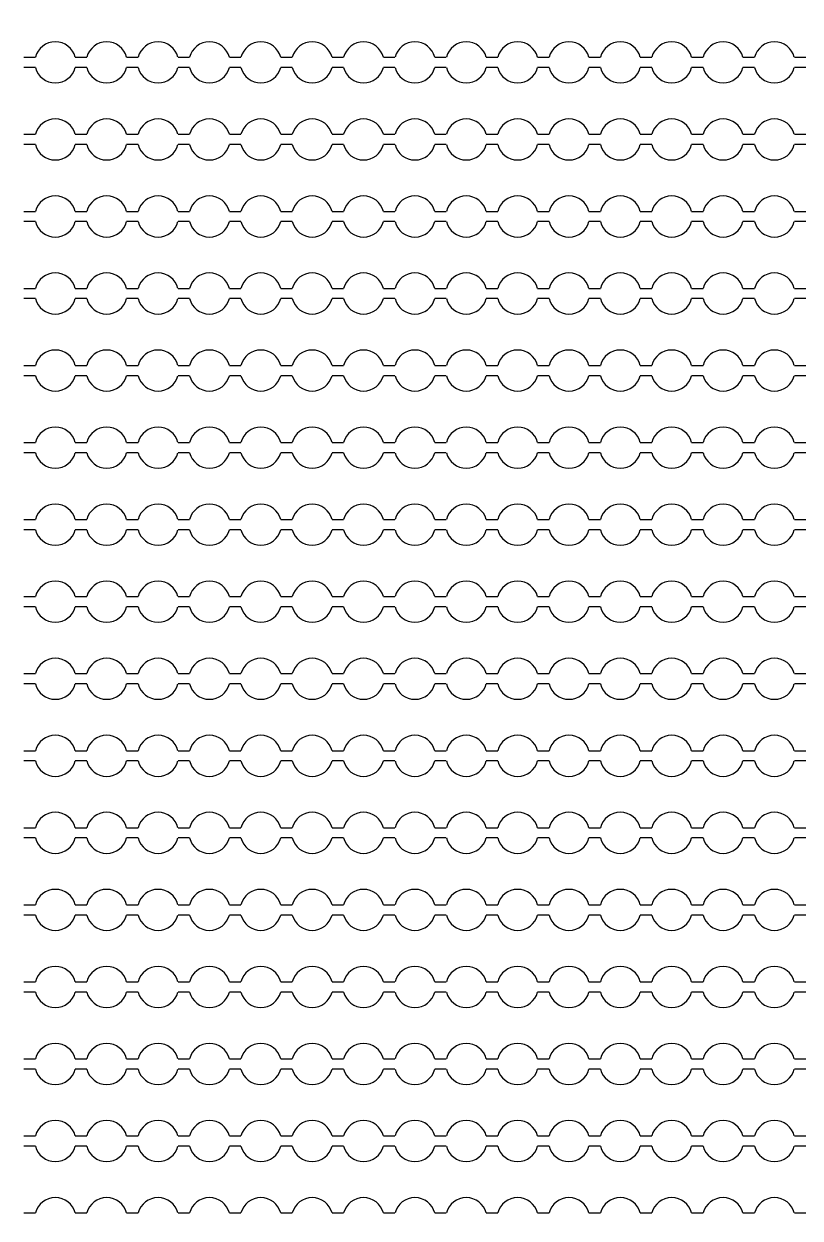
# Model space of a CAD drawing. Extents: x 4056 to 105656, y 4120 to 105720.
# Drawn here: x 34414 to 35170, y 29978 to 31140 of the extents above; entities that cross this region are included whole.
import ezdxf

# ---------------------------------------------------------------- set-up
doc = ezdxf.new("R2010")
doc.units = 13
doc.header["$MEASUREMENT"] = 0
doc.layers.add('Main Layer', color=7, linetype='Continuous', lineweight=0)

msp = doc.modelspace()

# ---------------------------------------------------------------- linework, layer by layer
for p, q in [((34413.9, 31108), (34425.1, 31108)), ((34425.1, 31098), (34413.9, 31098)), ((34463.9, 31108), (34475.1, 31108)), ((34475.1, 31098), (34463.9, 31098)), ((34513.9, 31108), (34525.1, 31108)), ((34525.1, 31098), (34513.9, 31098)), ((34563.9, 31108), (34575.1, 31108)), ((34575.1, 31098), (34563.9, 31098)), ((34613.9, 31108), (34625.1, 31108)), ((34625.1, 31098), (34613.9, 31098)), ((34663.9, 31108), (34675.1, 31108)), ((34675.1, 31098), (34663.9, 31098)), ((34713.9, 31108), (34725.1, 31108)), ((34725.1, 31098), (34713.9, 31098)), ((34763.9, 31108), (34775.1, 31108)), ((34775.1, 31098), (34763.9, 31098)), ((34813.9, 31108), (34825.1, 31108)), ((34825.1, 31098), (34813.9, 31098)), ((34863.9, 31108), (34875.1, 31108)), ((34875.1, 31098), (34863.9, 31098)), ((34913.9, 31108), (34925.1, 31108)), ((34925.1, 31098), (34913.9, 31098)), ((34963.9, 31108), (34975.1, 31108)), ((34975.1, 31098), (34963.9, 31098)), ((35013.9, 31108), (35025.1, 31108)), ((35025.1, 31098), (35013.9, 31098)), ((35063.9, 31108), (35075.1, 31108)), ((35075.1, 31098), (35063.9, 31098)), ((35113.9, 31108), (35125.1, 31108)), ((35125.1, 31098), (35113.9, 31098)), ((35163.9, 31108), (35175.1, 31108)), ((35175.1, 31098), (35163.9, 31098)), ((34413.9, 31033), (34425.1, 31033)), ((34463.9, 31033), (34475.1, 31033)), ((34513.9, 31033), (34525.1, 31033)), ((34563.9, 31033), (34575.1, 31033)), ((34613.9, 31033), (34625.1, 31033)), ((34663.9, 31033), (34675.1, 31033)), ((34713.9, 31033), (34725.1, 31033)), ((34763.9, 31033), (34775.1, 31033)), ((34813.9, 31033), (34825.1, 31033)), ((34863.9, 31033), (34875.1, 31033)), ((34913.9, 31033), (34925.1, 31033)), ((34963.9, 31033), (34975.1, 31033)), ((35013.9, 31033), (35025.1, 31033)), ((35063.9, 31033), (35075.1, 31033)), ((35113.9, 31033), (35125.1, 31033)), ((35163.9, 31033), (35175.1, 31033)), ((34425.1, 31023), (34413.9, 31023)), ((34475.1, 31023), (34463.9, 31023)), ((34525.1, 31023), (34513.9, 31023)), ((34575.1, 31023), (34563.9, 31023)), ((34625.1, 31023), (34613.9, 31023)), ((34675.1, 31023), (34663.9, 31023)), ((34725.1, 31023), (34713.9, 31023)), ((34775.1, 31023), (34763.9, 31023)), ((34825.1, 31023), (34813.9, 31023)), ((34875.1, 31023), (34863.9, 31023)), ((34925.1, 31023), (34913.9, 31023)), ((34975.1, 31023), (34963.9, 31023)), ((35025.1, 31023), (35013.9, 31023)), ((35075.1, 31023), (35063.9, 31023)), ((35125.1, 31023), (35113.9, 31023)), ((35175.1, 31023), (35163.9, 31023)), ((34413.9, 30958), (34425.1, 30958)), ((34463.9, 30958), (34475.1, 30958)), ((34513.9, 30958), (34525.1, 30958)), ((34563.9, 30958), (34575.1, 30958)), ((34613.9, 30958), (34625.1, 30958)), ((34663.9, 30958), (34675.1, 30958)), ((34713.9, 30958), (34725.1, 30958)), ((34763.9, 30958), (34775.1, 30958)), ((34813.9, 30958), (34825.1, 30958)), ((34863.9, 30958), (34875.1, 30958)), ((34913.9, 30958), (34925.1, 30958)), ((34963.9, 30958), (34975.1, 30958)), ((35013.9, 30958), (35025.1, 30958)), ((35063.9, 30958), (35075.1, 30958)), ((35113.9, 30958), (35125.1, 30958)), ((35163.9, 30958), (35175.1, 30958)), ((34425.1, 30948), (34413.9, 30948)), ((34475.1, 30948), (34463.9, 30948)), ((34525.1, 30948), (34513.9, 30948)), ((34575.1, 30948), (34563.9, 30948)), ((34625.1, 30948), (34613.9, 30948)), ((34675.1, 30948), (34663.9, 30948)), ((34725.1, 30948), (34713.9, 30948)), ((34775.1, 30948), (34763.9, 30948)), ((34825.1, 30948), (34813.9, 30948)), ((34875.1, 30948), (34863.9, 30948)), ((34925.1, 30948), (34913.9, 30948)), ((34975.1, 30948), (34963.9, 30948)), ((35025.1, 30948), (35013.9, 30948)), ((35075.1, 30948), (35063.9, 30948)), ((35125.1, 30948), (35113.9, 30948)), ((35175.1, 30948), (35163.9, 30948)), ((34413.9, 30883), (34425.1, 30883)), ((34463.9, 30883), (34475.1, 30883)), ((34513.9, 30883), (34525.1, 30883)), ((34563.9, 30883), (34575.1, 30883)), ((34613.9, 30883), (34625.1, 30883)), ((34663.9, 30883), (34675.1, 30883)), ((34713.9, 30883), (34725.1, 30883)), ((34763.9, 30883), (34775.1, 30883)), ((34813.9, 30883), (34825.1, 30883)), ((34863.9, 30883), (34875.1, 30883)), ((34913.9, 30883), (34925.1, 30883)), ((34963.9, 30883), (34975.1, 30883)), ((35013.9, 30883), (35025.1, 30883)), ((35063.9, 30883), (35075.1, 30883)), ((35113.9, 30883), (35125.1, 30883)), ((35163.9, 30883), (35175.1, 30883)), ((34425.1, 30873), (34413.9, 30873)), ((34475.1, 30873), (34463.9, 30873)), ((34525.1, 30873), (34513.9, 30873)), ((34575.1, 30873), (34563.9, 30873)), ((34625.1, 30873), (34613.9, 30873)), ((34675.1, 30873), (34663.9, 30873)), ((34725.1, 30873), (34713.9, 30873)), ((34775.1, 30873), (34763.9, 30873)), ((34825.1, 30873), (34813.9, 30873)), ((34875.1, 30873), (34863.9, 30873)), ((34925.1, 30873), (34913.9, 30873)), ((34975.1, 30873), (34963.9, 30873)), ((35025.1, 30873), (35013.9, 30873)), ((35075.1, 30873), (35063.9, 30873)), ((35125.1, 30873), (35113.9, 30873)), ((35175.1, 30873), (35163.9, 30873)), ((34413.9, 30808), (34425.1, 30808)), ((34463.9, 30808), (34475.1, 30808)), ((34513.9, 30808), (34525.1, 30808)), ((34563.9, 30808), (34575.1, 30808)), ((34613.9, 30808), (34625.1, 30808)), ((34663.9, 30808), (34675.1, 30808)), ((34713.9, 30808), (34725.1, 30808)), ((34763.9, 30808), (34775.1, 30808)), ((34813.9, 30808), (34825.1, 30808)), ((34863.9, 30808), (34875.1, 30808)), ((34913.9, 30808), (34925.1, 30808)), ((34963.9, 30808), (34975.1, 30808)), ((35013.9, 30808), (35025.1, 30808)), ((35063.9, 30808), (35075.1, 30808)), ((35113.9, 30808), (35125.1, 30808)), ((35163.9, 30808), (35175.1, 30808)), ((34425.1, 30798), (34413.9, 30798)), ((34475.1, 30798), (34463.9, 30798)), ((34525.1, 30798), (34513.9, 30798)), ((34575.1, 30798), (34563.9, 30798)), ((34625.1, 30798), (34613.9, 30798)), ((34675.1, 30798), (34663.9, 30798)), ((34725.1, 30798), (34713.9, 30798)), ((34775.1, 30798), (34763.9, 30798)), ((34825.1, 30798), (34813.9, 30798)), ((34875.1, 30798), (34863.9, 30798)), ((34925.1, 30798), (34913.9, 30798)), ((34975.1, 30798), (34963.9, 30798)), ((35025.1, 30798), (35013.9, 30798)), ((35075.1, 30798), (35063.9, 30798)), ((35125.1, 30798), (35113.9, 30798)), ((35175.1, 30798), (35163.9, 30798)), ((34413.9, 30733), (34425.1, 30733)), ((34463.9, 30733), (34475.1, 30733)), ((34513.9, 30733), (34525.1, 30733)), ((34563.9, 30733), (34575.1, 30733)), ((34613.9, 30733), (34625.1, 30733)), ((34663.9, 30733), (34675.1, 30733)), ((34713.9, 30733), (34725.1, 30733)), ((34763.9, 30733), (34775.1, 30733)), ((34813.9, 30733), (34825.1, 30733)), ((34863.9, 30733), (34875.1, 30733)), ((34913.9, 30733), (34925.1, 30733)), ((34963.9, 30733), (34975.1, 30733)), ((35013.9, 30733), (35025.1, 30733)), ((35063.9, 30733), (35075.1, 30733)), ((35113.9, 30733), (35125.1, 30733)), ((35163.9, 30733), (35175.1, 30733)), ((34425.1, 30723), (34413.9, 30723)), ((34475.1, 30723), (34463.9, 30723)), ((34525.1, 30723), (34513.9, 30723)), ((34575.1, 30723), (34563.9, 30723)), ((34625.1, 30723), (34613.9, 30723)), ((34675.1, 30723), (34663.9, 30723)), ((34725.1, 30723), (34713.9, 30723)), ((34775.1, 30723), (34763.9, 30723)), ((34825.1, 30723), (34813.9, 30723)), ((34875.1, 30723), (34863.9, 30723)), ((34925.1, 30723), (34913.9, 30723)), ((34975.1, 30723), (34963.9, 30723)), ((35025.1, 30723), (35013.9, 30723)), ((35075.1, 30723), (35063.9, 30723)), ((35125.1, 30723), (35113.9, 30723)), ((35175.1, 30723), (35163.9, 30723)), ((34413.9, 30658), (34425.1, 30658)), ((34463.9, 30658), (34475.1, 30658)), ((34513.9, 30658), (34525.1, 30658)), ((34563.9, 30658), (34575.1, 30658)), ((34613.9, 30658), (34625.1, 30658)), ((34663.9, 30658), (34675.1, 30658)), ((34713.9, 30658), (34725.1, 30658)), ((34763.9, 30658), (34775.1, 30658)), ((34813.9, 30658), (34825.1, 30658)), ((34863.9, 30658), (34875.1, 30658)), ((34913.9, 30658), (34925.1, 30658)), ((34963.9, 30658), (34975.1, 30658)), ((35013.9, 30658), (35025.1, 30658)), ((35063.9, 30658), (35075.1, 30658)), ((35113.9, 30658), (35125.1, 30658)), ((35163.9, 30658), (35175.1, 30658)), ((34425.1, 30648), (34413.9, 30648)), ((34475.1, 30648), (34463.9, 30648)), ((34525.1, 30648), (34513.9, 30648)), ((34575.1, 30648), (34563.9, 30648)), ((34625.1, 30648), (34613.9, 30648)), ((34675.1, 30648), (34663.9, 30648)), ((34725.1, 30648), (34713.9, 30648)), ((34775.1, 30648), (34763.9, 30648)), ((34825.1, 30648), (34813.9, 30648)), ((34875.1, 30648), (34863.9, 30648)), ((34925.1, 30648), (34913.9, 30648)), ((34975.1, 30648), (34963.9, 30648)), ((35025.1, 30648), (35013.9, 30648)), ((35075.1, 30648), (35063.9, 30648)), ((35125.1, 30648), (35113.9, 30648)), ((35175.1, 30648), (35163.9, 30648)), ((34413.9, 30583), (34425.1, 30583)), ((34463.9, 30583), (34475.1, 30583)), ((34513.9, 30583), (34525.1, 30583)), ((34563.9, 30583), (34575.1, 30583)), ((34613.9, 30583), (34625.1, 30583)), ((34663.9, 30583), (34675.1, 30583)), ((34713.9, 30583), (34725.1, 30583)), ((34763.9, 30583), (34775.1, 30583)), ((34813.9, 30583), (34825.1, 30583)), ((34863.9, 30583), (34875.1, 30583)), ((34913.9, 30583), (34925.1, 30583)), ((34963.9, 30583), (34975.1, 30583)), ((35013.9, 30583), (35025.1, 30583)), ((35063.9, 30583), (35075.1, 30583)), ((35113.9, 30583), (35125.1, 30583)), ((35163.9, 30583), (35175.1, 30583)), ((34425.1, 30573), (34413.9, 30573)), ((34475.1, 30573), (34463.9, 30573)), ((34525.1, 30573), (34513.9, 30573)), ((34575.1, 30573), (34563.9, 30573)), ((34625.1, 30573), (34613.9, 30573)), ((34675.1, 30573), (34663.9, 30573)), ((34725.1, 30573), (34713.9, 30573)), ((34775.1, 30573), (34763.9, 30573)), ((34825.1, 30573), (34813.9, 30573)), ((34875.1, 30573), (34863.9, 30573)), ((34925.1, 30573), (34913.9, 30573)), ((34975.1, 30573), (34963.9, 30573)), ((35025.1, 30573), (35013.9, 30573)), ((35075.1, 30573), (35063.9, 30573)), ((35125.1, 30573), (35113.9, 30573)), ((35175.1, 30573), (35163.9, 30573)), ((34413.9, 30508), (34425.1, 30508)), ((34463.9, 30508), (34475.1, 30508)), ((34513.9, 30508), (34525.1, 30508)), ((34563.9, 30508), (34575.1, 30508)), ((34613.9, 30508), (34625.1, 30508)), ((34663.9, 30508), (34675.1, 30508)), ((34713.9, 30508), (34725.1, 30508)), ((34763.9, 30508), (34775.1, 30508)), ((34813.9, 30508), (34825.1, 30508)), ((34863.9, 30508), (34875.1, 30508)), ((34913.9, 30508), (34925.1, 30508)), ((34963.9, 30508), (34975.1, 30508)), ((35013.9, 30508), (35025.1, 30508)), ((35063.9, 30508), (35075.1, 30508)), ((35113.9, 30508), (35125.1, 30508)), ((35163.9, 30508), (35175.1, 30508)), ((34425.1, 30498), (34413.9, 30498)), ((34475.1, 30498), (34463.9, 30498)), ((34525.1, 30498), (34513.9, 30498)), ((34575.1, 30498), (34563.9, 30498)), ((34625.1, 30498), (34613.9, 30498)), ((34675.1, 30498), (34663.9, 30498)), ((34725.1, 30498), (34713.9, 30498)), ((34775.1, 30498), (34763.9, 30498)), ((34825.1, 30498), (34813.9, 30498)), ((34875.1, 30498), (34863.9, 30498)), ((34925.1, 30498), (34913.9, 30498)), ((34975.1, 30498), (34963.9, 30498)), ((35025.1, 30498), (35013.9, 30498)), ((35075.1, 30498), (35063.9, 30498)), ((35125.1, 30498), (35113.9, 30498)), ((35175.1, 30498), (35163.9, 30498)), ((34413.9, 30433), (34425.1, 30433)), ((34425.1, 30423), (34413.9, 30423)), ((34463.9, 30433), (34475.1, 30433)), ((34475.1, 30423), (34463.9, 30423)), ((34513.9, 30433), (34525.1, 30433)), ((34525.1, 30423), (34513.9, 30423)), ((34563.9, 30433), (34575.1, 30433)), ((34575.1, 30423), (34563.9, 30423)), ((34613.9, 30433), (34625.1, 30433)), ((34625.1, 30423), (34613.9, 30423)), ((34663.9, 30433), (34675.1, 30433)), ((34675.1, 30423), (34663.9, 30423)), ((34713.9, 30433), (34725.1, 30433)), ((34725.1, 30423), (34713.9, 30423)), ((34763.9, 30433), (34775.1, 30433)), ((34775.1, 30423), (34763.9, 30423)), ((34813.9, 30433), (34825.1, 30433)), ((34825.1, 30423), (34813.9, 30423)), ((34863.9, 30433), (34875.1, 30433)), ((34875.1, 30423), (34863.9, 30423)), ((34913.9, 30433), (34925.1, 30433)), ((34925.1, 30423), (34913.9, 30423)), ((34963.9, 30433), (34975.1, 30433)), ((34975.1, 30423), (34963.9, 30423)), ((35013.9, 30433), (35025.1, 30433)), ((35025.1, 30423), (35013.9, 30423)), ((35063.9, 30433), (35075.1, 30433)), ((35075.1, 30423), (35063.9, 30423)), ((35113.9, 30433), (35125.1, 30433)), ((35125.1, 30423), (35113.9, 30423)), ((35163.9, 30433), (35175.1, 30433)), ((35175.1, 30423), (35163.9, 30423)), ((34413.9, 30358), (34425.1, 30358)), ((34463.9, 30358), (34475.1, 30358)), ((34513.9, 30358), (34525.1, 30358)), ((34563.9, 30358), (34575.1, 30358)), ((34613.9, 30358), (34625.1, 30358)), ((34663.9, 30358), (34675.1, 30358)), ((34713.9, 30358), (34725.1, 30358)), ((34763.9, 30358), (34775.1, 30358)), ((34813.9, 30358), (34825.1, 30358)), ((34863.9, 30358), (34875.1, 30358)), ((34913.9, 30358), (34925.1, 30358)), ((34963.9, 30358), (34975.1, 30358)), ((35013.9, 30358), (35025.1, 30358)), ((35063.9, 30358), (35075.1, 30358)), ((35113.9, 30358), (35125.1, 30358)), ((35163.9, 30358), (35175.1, 30358)), ((34425.1, 30348), (34413.9, 30348)), ((34475.1, 30348), (34463.9, 30348)), ((34525.1, 30348), (34513.9, 30348)), ((34575.1, 30348), (34563.9, 30348)), ((34625.1, 30348), (34613.9, 30348)), ((34675.1, 30348), (34663.9, 30348)), ((34725.1, 30348), (34713.9, 30348)), ((34775.1, 30348), (34763.9, 30348)), ((34825.1, 30348), (34813.9, 30348)), ((34875.1, 30348), (34863.9, 30348)), ((34925.1, 30348), (34913.9, 30348)), ((34975.1, 30348), (34963.9, 30348)), ((35025.1, 30348), (35013.9, 30348)), ((35075.1, 30348), (35063.9, 30348)), ((35125.1, 30348), (35113.9, 30348)), ((35175.1, 30348), (35163.9, 30348)), ((34413.9, 30283), (34425.1, 30283)), ((34425.1, 30273), (34413.9, 30273)), ((34463.9, 30283), (34475.1, 30283)), ((34475.1, 30273), (34463.9, 30273)), ((34513.9, 30283), (34525.1, 30283)), ((34525.1, 30273), (34513.9, 30273)), ((34563.9, 30283), (34575.1, 30283)), ((34575.1, 30273), (34563.9, 30273)), ((34613.9, 30283), (34625.1, 30283)), ((34625.1, 30273), (34613.9, 30273)), ((34663.9, 30283), (34675.1, 30283)), ((34675.1, 30273), (34663.9, 30273)), ((34713.9, 30283), (34725.1, 30283)), ((34725.1, 30273), (34713.9, 30273)), ((34763.9, 30283), (34775.1, 30283)), ((34775.1, 30273), (34763.9, 30273)), ((34813.9, 30283), (34825.1, 30283)), ((34825.1, 30273), (34813.9, 30273)), ((34863.9, 30283), (34875.1, 30283)), ((34875.1, 30273), (34863.9, 30273)), ((34913.9, 30283), (34925.1, 30283)), ((34925.1, 30273), (34913.9, 30273)), ((34963.9, 30283), (34975.1, 30283)), ((34975.1, 30273), (34963.9, 30273)), ((35013.9, 30283), (35025.1, 30283)), ((35025.1, 30273), (35013.9, 30273)), ((35063.9, 30283), (35075.1, 30283)), ((35075.1, 30273), (35063.9, 30273)), ((35113.9, 30283), (35125.1, 30283)), ((35125.1, 30273), (35113.9, 30273)), ((35163.9, 30283), (35175.1, 30283)), ((35175.1, 30273), (35163.9, 30273)), ((34413.9, 30208), (34425.1, 30208)), ((34463.9, 30208), (34475.1, 30208)), ((34513.9, 30208), (34525.1, 30208)), ((34563.9, 30208), (34575.1, 30208)), ((34613.9, 30208), (34625.1, 30208)), ((34663.9, 30208), (34675.1, 30208)), ((34713.9, 30208), (34725.1, 30208)), ((34763.9, 30208), (34775.1, 30208)), ((34813.9, 30208), (34825.1, 30208)), ((34863.9, 30208), (34875.1, 30208)), ((34913.9, 30208), (34925.1, 30208)), ((34963.9, 30208), (34975.1, 30208)), ((35013.9, 30208), (35025.1, 30208)), ((35063.9, 30208), (35075.1, 30208)), ((35113.9, 30208), (35125.1, 30208)), ((35163.9, 30208), (35175.1, 30208)), ((34425.1, 30198), (34413.9, 30198)), ((34475.1, 30198), (34463.9, 30198)), ((34525.1, 30198), (34513.9, 30198)), ((34575.1, 30198), (34563.9, 30198)), ((34625.1, 30198), (34613.9, 30198)), ((34675.1, 30198), (34663.9, 30198)), ((34725.1, 30198), (34713.9, 30198)), ((34775.1, 30198), (34763.9, 30198)), ((34825.1, 30198), (34813.9, 30198)), ((34875.1, 30198), (34863.9, 30198)), ((34925.1, 30198), (34913.9, 30198)), ((34975.1, 30198), (34963.9, 30198)), ((35025.1, 30198), (35013.9, 30198)), ((35075.1, 30198), (35063.9, 30198)), ((35125.1, 30198), (35113.9, 30198)), ((35175.1, 30198), (35163.9, 30198)), ((34413.9, 30133), (34425.1, 30133)), ((34463.9, 30133), (34475.1, 30133)), ((34513.9, 30133), (34525.1, 30133)), ((34563.9, 30133), (34575.1, 30133)), ((34613.9, 30133), (34625.1, 30133)), ((34663.9, 30133), (34675.1, 30133)), ((34713.9, 30133), (34725.1, 30133)), ((34763.9, 30133), (34775.1, 30133)), ((34813.9, 30133), (34825.1, 30133)), ((34863.9, 30133), (34875.1, 30133)), ((34913.9, 30133), (34925.1, 30133)), ((34963.9, 30133), (34975.1, 30133)), ((35013.9, 30133), (35025.1, 30133)), ((35063.9, 30133), (35075.1, 30133)), ((35113.9, 30133), (35125.1, 30133)), ((35163.9, 30133), (35175.1, 30133)), ((34425.1, 30123), (34413.9, 30123)), ((34475.1, 30123), (34463.9, 30123)), ((34525.1, 30123), (34513.9, 30123)), ((34575.1, 30123), (34563.9, 30123)), ((34625.1, 30123), (34613.9, 30123)), ((34675.1, 30123), (34663.9, 30123)), ((34725.1, 30123), (34713.9, 30123)), ((34775.1, 30123), (34763.9, 30123)), ((34825.1, 30123), (34813.9, 30123)), ((34875.1, 30123), (34863.9, 30123)), ((34925.1, 30123), (34913.9, 30123)), ((34975.1, 30123), (34963.9, 30123)), ((35025.1, 30123), (35013.9, 30123)), ((35075.1, 30123), (35063.9, 30123)), ((35125.1, 30123), (35113.9, 30123)), ((35175.1, 30123), (35163.9, 30123)), ((34413.9, 30058), (34425.1, 30058)), ((34463.9, 30058), (34475.1, 30058)), ((34513.9, 30058), (34525.1, 30058)), ((34563.9, 30058), (34575.1, 30058)), ((34613.9, 30058), (34625.1, 30058)), ((34663.9, 30058), (34675.1, 30058)), ((34713.9, 30058), (34725.1, 30058)), ((34763.9, 30058), (34775.1, 30058)), ((34813.9, 30058), (34825.1, 30058)), ((34863.9, 30058), (34875.1, 30058)), ((34913.9, 30058), (34925.1, 30058)), ((34963.9, 30058), (34975.1, 30058)), ((35013.9, 30058), (35025.1, 30058)), ((35063.9, 30058), (35075.1, 30058)), ((35113.9, 30058), (35125.1, 30058)), ((35163.9, 30058), (35175.1, 30058)), ((34425.1, 30048), (34413.9, 30048)), ((34475.1, 30048), (34463.9, 30048)), ((34525.1, 30048), (34513.9, 30048)), ((34575.1, 30048), (34563.9, 30048)), ((34625.1, 30048), (34613.9, 30048)), ((34675.1, 30048), (34663.9, 30048)), ((34725.1, 30048), (34713.9, 30048)), ((34775.1, 30048), (34763.9, 30048)), ((34825.1, 30048), (34813.9, 30048)), ((34875.1, 30048), (34863.9, 30048)), ((34925.1, 30048), (34913.9, 30048)), ((34975.1, 30048), (34963.9, 30048)), ((35025.1, 30048), (35013.9, 30048)), ((35075.1, 30048), (35063.9, 30048)), ((35125.1, 30048), (35113.9, 30048)), ((35175.1, 30048), (35163.9, 30048)), ((34413.9, 29983), (34425.1, 29983)), ((34463.9, 29983), (34475.1, 29983)), ((34513.9, 29983), (34525.1, 29983)), ((34563.9, 29983), (34575.1, 29983)), ((34613.9, 29983), (34625.1, 29983)), ((34663.9, 29983), (34675.1, 29983)), ((34713.9, 29983), (34725.1, 29983)), ((34763.9, 29983), (34775.1, 29983)), ((34813.9, 29983), (34825.1, 29983)), ((34863.9, 29983), (34875.1, 29983)), ((34913.9, 29983), (34925.1, 29983)), ((34963.9, 29983), (34975.1, 29983)), ((35013.9, 29983), (35025.1, 29983)), ((35063.9, 29983), (35075.1, 29983)), ((35113.9, 29983), (35125.1, 29983)), ((35163.9, 29983), (35175.1, 29983))]:
    msp.add_line(p, q)
for centre, start, end in [((34444.5, 31103), 14.4775, 165.5225), ((34494.5, 31103), 14.4775, 165.5225), ((34544.5, 31103), 14.4775, 165.5225), ((34594.5, 31103), 14.4775, 165.5225), ((34644.5, 31103), 14.4775, 165.5225), ((34694.5, 31103), 14.4775, 165.5225), ((34744.5, 31103), 14.4775, 165.5225), ((34794.5, 31103), 14.4775, 165.5225), ((34844.5, 31103), 14.4775, 165.5225), ((34894.5, 31103), 14.4775, 165.5225), ((34944.5, 31103), 14.4775, 165.5225), ((34994.5, 31103), 14.4775, 165.5225), ((35044.5, 31103), 14.4775, 165.5225), ((35094.5, 31103), 14.4775, 165.5225), ((35144.5, 31103), 14.4775, 165.5225), ((34444.5, 31103), 194.4775, 345.5225), ((34494.5, 31103), 194.4775, 345.5225), ((34544.5, 31103), 194.4775, 345.5225), ((34594.5, 31103), 194.4775, 345.5225), ((34644.5, 31103), 194.4775, 345.5225), ((34694.5, 31103), 194.4775, 345.5225), ((34744.5, 31103), 194.4775, 345.5225), ((34794.5, 31103), 194.4775, 345.5225), ((34844.5, 31103), 194.4775, 345.5225), ((34894.5, 31103), 194.4775, 345.5225), ((34944.5, 31103), 194.4775, 345.5225), ((34994.5, 31103), 194.4775, 345.5225), ((35044.5, 31103), 194.4775, 345.5225), ((35094.5, 31103), 194.4775, 345.5225), ((35144.5, 31103), 194.4775, 345.5225), ((34444.5, 31028), 14.4775, 165.5225), ((34494.5, 31028), 14.4775, 165.5225), ((34544.5, 31028), 14.4775, 165.5225), ((34594.5, 31028), 14.4775, 165.5225), ((34644.5, 31028), 14.4775, 165.5225), ((34694.5, 31028), 14.4775, 165.5225), ((34744.5, 31028), 14.4775, 165.5225), ((34794.5, 31028), 14.4775, 165.5225), ((34844.5, 31028), 14.4775, 165.5225), ((34894.5, 31028), 14.4775, 165.5225), ((34944.5, 31028), 14.4775, 165.5225), ((34994.5, 31028), 14.4775, 165.5225), ((35044.5, 31028), 14.4775, 165.5225), ((35094.5, 31028), 14.4775, 165.5225), ((35144.5, 31028), 14.4775, 165.5225), ((34444.5, 31028), 194.4775, 345.5225), ((34494.5, 31028), 194.4775, 345.5225), ((34544.5, 31028), 194.4775, 345.5225), ((34594.5, 31028), 194.4775, 345.5225), ((34644.5, 31028), 194.4775, 345.5225), ((34694.5, 31028), 194.4775, 345.5225), ((34744.5, 31028), 194.4775, 345.5225), ((34794.5, 31028), 194.4775, 345.5225), ((34844.5, 31028), 194.4775, 345.5225), ((34894.5, 31028), 194.4775, 345.5225), ((34944.5, 31028), 194.4775, 345.5225), ((34994.5, 31028), 194.4775, 345.5225), ((35044.5, 31028), 194.4775, 345.5225), ((35094.5, 31028), 194.4775, 345.5225), ((35144.5, 31028), 194.4775, 345.5225), ((34444.5, 30953), 14.4775, 165.5225), ((34494.5, 30953), 14.4775, 165.5225), ((34544.5, 30953), 14.4775, 165.5225), ((34594.5, 30953), 14.4775, 165.5225), ((34644.5, 30953), 14.4775, 165.5225), ((34694.5, 30953), 14.4775, 165.5225), ((34744.5, 30953), 14.4775, 165.5225), ((34794.5, 30953), 14.4775, 165.5225), ((34844.5, 30953), 14.4775, 165.5225), ((34894.5, 30953), 14.4775, 165.5225), ((34944.5, 30953), 14.4775, 165.5225), ((34994.5, 30953), 14.4775, 165.5225), ((35044.5, 30953), 14.4775, 165.5225), ((35094.5, 30953), 14.4775, 165.5225), ((35144.5, 30953), 14.4775, 165.5225), ((34444.5, 30953), 194.4775, 345.5225), ((34494.5, 30953), 194.4775, 345.5225), ((34544.5, 30953), 194.4775, 345.5225), ((34594.5, 30953), 194.4775, 345.5225), ((34644.5, 30953), 194.4775, 345.5225), ((34694.5, 30953), 194.4775, 345.5225), ((34744.5, 30953), 194.4775, 345.5225), ((34794.5, 30953), 194.4775, 345.5225), ((34844.5, 30953), 194.4775, 345.5225), ((34894.5, 30953), 194.4775, 345.5225), ((34944.5, 30953), 194.4775, 345.5225), ((34994.5, 30953), 194.4775, 345.5225), ((35044.5, 30953), 194.4775, 345.5225), ((35094.5, 30953), 194.4775, 345.5225), ((35144.5, 30953), 194.4775, 345.5225), ((34444.5, 30878), 14.4775, 165.5225), ((34494.5, 30878), 14.4775, 165.5225), ((34544.5, 30878), 14.4775, 165.5225), ((34594.5, 30878), 14.4775, 165.5225), ((34644.5, 30878), 14.4775, 165.5225), ((34694.5, 30878), 14.4775, 165.5225), ((34744.5, 30878), 14.4775, 165.5225), ((34794.5, 30878), 14.4775, 165.5225), ((34844.5, 30878), 14.4775, 165.5225), ((34894.5, 30878), 14.4775, 165.5225), ((34944.5, 30878), 14.4775, 165.5225), ((34994.5, 30878), 14.4775, 165.5225), ((35044.5, 30878), 14.4775, 165.5225), ((35094.5, 30878), 14.4775, 165.5225), ((35144.5, 30878), 14.4775, 165.5225), ((34444.5, 30878), 194.4775, 345.5225), ((34494.5, 30878), 194.4775, 345.5225), ((34544.5, 30878), 194.4775, 345.5225), ((34594.5, 30878), 194.4775, 345.5225), ((34644.5, 30878), 194.4775, 345.5225), ((34694.5, 30878), 194.4775, 345.5225), ((34744.5, 30878), 194.4775, 345.5225), ((34794.5, 30878), 194.4775, 345.5225), ((34844.5, 30878), 194.4775, 345.5225), ((34894.5, 30878), 194.4775, 345.5225), ((34944.5, 30878), 194.4775, 345.5225), ((34994.5, 30878), 194.4775, 345.5225), ((35044.5, 30878), 194.4775, 345.5225), ((35094.5, 30878), 194.4775, 345.5225), ((35144.5, 30878), 194.4775, 345.5225), ((34444.5, 30803), 14.4775, 165.5225), ((34494.5, 30803), 14.4775, 165.5225), ((34544.5, 30803), 14.4775, 165.5225), ((34594.5, 30803), 14.4775, 165.5225), ((34644.5, 30803), 14.4775, 165.5225), ((34694.5, 30803), 14.4775, 165.5225), ((34744.5, 30803), 14.4775, 165.5225), ((34794.5, 30803), 14.4775, 165.5225), ((34844.5, 30803), 14.4775, 165.5225), ((34894.5, 30803), 14.4775, 165.5225), ((34944.5, 30803), 14.4775, 165.5225), ((34994.5, 30803), 14.4775, 165.5225), ((35044.5, 30803), 14.4775, 165.5225), ((35094.5, 30803), 14.4775, 165.5225), ((35144.5, 30803), 14.4775, 165.5225), ((34444.5, 30803), 194.4775, 345.5225), ((34494.5, 30803), 194.4775, 345.5225), ((34544.5, 30803), 194.4775, 345.5225), ((34594.5, 30803), 194.4775, 345.5225), ((34644.5, 30803), 194.4775, 345.5225), ((34694.5, 30803), 194.4775, 345.5225), ((34744.5, 30803), 194.4775, 345.5225), ((34794.5, 30803), 194.4775, 345.5225), ((34844.5, 30803), 194.4775, 345.5225), ((34894.5, 30803), 194.4775, 345.5225), ((34944.5, 30803), 194.4775, 345.5225), ((34994.5, 30803), 194.4775, 345.5225), ((35044.5, 30803), 194.4775, 345.5225), ((35094.5, 30803), 194.4775, 345.5225), ((35144.5, 30803), 194.4775, 345.5225), ((34444.5, 30728), 14.4775, 165.5225), ((34494.5, 30728), 14.4775, 165.5225), ((34544.5, 30728), 14.4775, 165.5225), ((34594.5, 30728), 14.4775, 165.5225), ((34644.5, 30728), 14.4775, 165.5225), ((34694.5, 30728), 14.4775, 165.5225), ((34744.5, 30728), 14.4775, 165.5225), ((34794.5, 30728), 14.4775, 165.5225), ((34844.5, 30728), 14.4775, 165.5225), ((34894.5, 30728), 14.4775, 165.5225), ((34944.5, 30728), 14.4775, 165.5225), ((34994.5, 30728), 14.4775, 165.5225), ((35044.5, 30728), 14.4775, 165.5225), ((35094.5, 30728), 14.4775, 165.5225), ((35144.5, 30728), 14.4775, 165.5225), ((34444.5, 30728), 194.4775, 345.5225), ((34494.5, 30728), 194.4775, 345.5225), ((34544.5, 30728), 194.4775, 345.5225), ((34594.5, 30728), 194.4775, 345.5225), ((34644.5, 30728), 194.4775, 345.5225), ((34694.5, 30728), 194.4775, 345.5225), ((34744.5, 30728), 194.4775, 345.5225), ((34794.5, 30728), 194.4775, 345.5225), ((34844.5, 30728), 194.4775, 345.5225), ((34894.5, 30728), 194.4775, 345.5225), ((34944.5, 30728), 194.4775, 345.5225), ((34994.5, 30728), 194.4775, 345.5225), ((35044.5, 30728), 194.4775, 345.5225), ((35094.5, 30728), 194.4775, 345.5225), ((35144.5, 30728), 194.4775, 345.5225), ((34444.5, 30653), 14.4775, 165.5225), ((34494.5, 30653), 14.4775, 165.5225), ((34544.5, 30653), 14.4775, 165.5225), ((34594.5, 30653), 14.4775, 165.5225), ((34644.5, 30653), 14.4775, 165.5225), ((34694.5, 30653), 14.4775, 165.5225), ((34744.5, 30653), 14.4775, 165.5225), ((34794.5, 30653), 14.4775, 165.5225), ((34844.5, 30653), 14.4775, 165.5225), ((34894.5, 30653), 14.4775, 165.5225), ((34944.5, 30653), 14.4775, 165.5225), ((34994.5, 30653), 14.4775, 165.5225), ((35044.5, 30653), 14.4775, 165.5225), ((35094.5, 30653), 14.4775, 165.5225), ((35144.5, 30653), 14.4775, 165.5225), ((34444.5, 30653), 194.4775, 345.5225), ((34494.5, 30653), 194.4775, 345.5225), ((34544.5, 30653), 194.4775, 345.5225), ((34594.5, 30653), 194.4775, 345.5225), ((34644.5, 30653), 194.4775, 345.5225), ((34694.5, 30653), 194.4775, 345.5225), ((34744.5, 30653), 194.4775, 345.5225), ((34794.5, 30653), 194.4775, 345.5225), ((34844.5, 30653), 194.4775, 345.5225), ((34894.5, 30653), 194.4775, 345.5225), ((34944.5, 30653), 194.4775, 345.5225), ((34994.5, 30653), 194.4775, 345.5225), ((35044.5, 30653), 194.4775, 345.5225), ((35094.5, 30653), 194.4775, 345.5225), ((35144.5, 30653), 194.4775, 345.5225), ((34444.5, 30578), 14.4775, 165.5225), ((34494.5, 30578), 14.4775, 165.5225), ((34544.5, 30578), 14.4775, 165.5225), ((34594.5, 30578), 14.4775, 165.5225), ((34644.5, 30578), 14.4775, 165.5225), ((34694.5, 30578), 14.4775, 165.5225), ((34744.5, 30578), 14.4775, 165.5225), ((34794.5, 30578), 14.4775, 165.5225), ((34844.5, 30578), 14.4775, 165.5225), ((34894.5, 30578), 14.4775, 165.5225), ((34944.5, 30578), 14.4775, 165.5225), ((34994.5, 30578), 14.4775, 165.5225), ((35044.5, 30578), 14.4775, 165.5225), ((35094.5, 30578), 14.4775, 165.5225), ((35144.5, 30578), 14.4775, 165.5225), ((34444.5, 30578), 194.4775, 345.5225), ((34494.5, 30578), 194.4775, 345.5225), ((34544.5, 30578), 194.4775, 345.5225), ((34594.5, 30578), 194.4775, 345.5225), ((34644.5, 30578), 194.4775, 345.5225), ((34694.5, 30578), 194.4775, 345.5225), ((34744.5, 30578), 194.4775, 345.5225), ((34794.5, 30578), 194.4775, 345.5225), ((34844.5, 30578), 194.4775, 345.5225), ((34894.5, 30578), 194.4775, 345.5225), ((34944.5, 30578), 194.4775, 345.5225), ((34994.5, 30578), 194.4775, 345.5225), ((35044.5, 30578), 194.4775, 345.5225), ((35094.5, 30578), 194.4775, 345.5225), ((35144.5, 30578), 194.4775, 345.5225), ((34444.5, 30503), 14.4775, 165.5225), ((34494.5, 30503), 14.4775, 165.5225), ((34544.5, 30503), 14.4775, 165.5225), ((34594.5, 30503), 14.4775, 165.5225), ((34644.5, 30503), 14.4775, 165.5225), ((34694.5, 30503), 14.4775, 165.5225), ((34744.5, 30503), 14.4775, 165.5225), ((34794.5, 30503), 14.4775, 165.5225), ((34844.5, 30503), 14.4775, 165.5225), ((34894.5, 30503), 14.4775, 165.5225), ((34944.5, 30503), 14.4775, 165.5225), ((34994.5, 30503), 14.4775, 165.5225), ((35044.5, 30503), 14.4775, 165.5225), ((35094.5, 30503), 14.4775, 165.5225), ((35144.5, 30503), 14.4775, 165.5225), ((34444.5, 30503), 194.4775, 345.5225), ((34494.5, 30503), 194.4775, 345.5225), ((34544.5, 30503), 194.4775, 345.5225), ((34594.5, 30503), 194.4775, 345.5225), ((34644.5, 30503), 194.4775, 345.5225), ((34694.5, 30503), 194.4775, 345.5225), ((34744.5, 30503), 194.4775, 345.5225), ((34794.5, 30503), 194.4775, 345.5225), ((34844.5, 30503), 194.4775, 345.5225), ((34894.5, 30503), 194.4775, 345.5225), ((34944.5, 30503), 194.4775, 345.5225), ((34994.5, 30503), 194.4775, 345.5225), ((35044.5, 30503), 194.4775, 345.5225), ((35094.5, 30503), 194.4775, 345.5225), ((35144.5, 30503), 194.4775, 345.5225), ((34444.5, 30428), 14.4775, 165.5225), ((34494.5, 30428), 14.4775, 165.5225), ((34544.5, 30428), 14.4775, 165.5225), ((34594.5, 30428), 14.4775, 165.5225), ((34644.5, 30428), 14.4775, 165.5225), ((34694.5, 30428), 14.4775, 165.5225), ((34744.5, 30428), 14.4775, 165.5225), ((34794.5, 30428), 14.4775, 165.5225), ((34844.5, 30428), 14.4775, 165.5225), ((34894.5, 30428), 14.4775, 165.5225), ((34944.5, 30428), 14.4775, 165.5225), ((34994.5, 30428), 14.4775, 165.5225), ((35044.5, 30428), 14.4775, 165.5225), ((35094.5, 30428), 14.4775, 165.5225), ((35144.5, 30428), 14.4775, 165.5225), ((34444.5, 30428), 194.4775, 345.5225), ((34494.5, 30428), 194.4775, 345.5225), ((34544.5, 30428), 194.4775, 345.5225), ((34594.5, 30428), 194.4775, 345.5225), ((34644.5, 30428), 194.4775, 345.5225), ((34694.5, 30428), 194.4775, 345.5225), ((34744.5, 30428), 194.4775, 345.5225), ((34794.5, 30428), 194.4775, 345.5225), ((34844.5, 30428), 194.4775, 345.5225), ((34894.5, 30428), 194.4775, 345.5225), ((34944.5, 30428), 194.4775, 345.5225), ((34994.5, 30428), 194.4775, 345.5225), ((35044.5, 30428), 194.4775, 345.5225), ((35094.5, 30428), 194.4775, 345.5225), ((35144.5, 30428), 194.4775, 345.5225), ((34444.5, 30353), 14.4775, 165.5225), ((34494.5, 30353), 14.4775, 165.5225), ((34544.5, 30353), 14.4775, 165.5225), ((34594.5, 30353), 14.4775, 165.5225), ((34644.5, 30353), 14.4775, 165.5225), ((34694.5, 30353), 14.4775, 165.5225), ((34744.5, 30353), 14.4775, 165.5225), ((34794.5, 30353), 14.4775, 165.5225), ((34844.5, 30353), 14.4775, 165.5225), ((34894.5, 30353), 14.4775, 165.5225), ((34944.5, 30353), 14.4775, 165.5225), ((34994.5, 30353), 14.4775, 165.5225), ((35044.5, 30353), 14.4775, 165.5225), ((35094.5, 30353), 14.4775, 165.5225), ((35144.5, 30353), 14.4775, 165.5225), ((34444.5, 30353), 194.4775, 345.5225), ((34494.5, 30353), 194.4775, 345.5225), ((34544.5, 30353), 194.4775, 345.5225), ((34594.5, 30353), 194.4775, 345.5225), ((34644.5, 30353), 194.4775, 345.5225), ((34694.5, 30353), 194.4775, 345.5225), ((34744.5, 30353), 194.4775, 345.5225), ((34794.5, 30353), 194.4775, 345.5225), ((34844.5, 30353), 194.4775, 345.5225), ((34894.5, 30353), 194.4775, 345.5225), ((34944.5, 30353), 194.4775, 345.5225), ((34994.5, 30353), 194.4775, 345.5225), ((35044.5, 30353), 194.4775, 345.5225), ((35094.5, 30353), 194.4775, 345.5225), ((35144.5, 30353), 194.4775, 345.5225), ((34444.5, 30278), 14.4775, 165.5225), ((34494.5, 30278), 14.4775, 165.5225), ((34544.5, 30278), 14.4775, 165.5225), ((34594.5, 30278), 14.4775, 165.5225), ((34644.5, 30278), 14.4775, 165.5225), ((34694.5, 30278), 14.4775, 165.5225), ((34744.5, 30278), 14.4775, 165.5225), ((34794.5, 30278), 14.4775, 165.5225), ((34844.5, 30278), 14.4775, 165.5225), ((34894.5, 30278), 14.4775, 165.5225), ((34944.5, 30278), 14.4775, 165.5225), ((34994.5, 30278), 14.4775, 165.5225), ((35044.5, 30278), 14.4775, 165.5225), ((35094.5, 30278), 14.4775, 165.5225), ((35144.5, 30278), 14.4775, 165.5225), ((34444.5, 30278), 194.4775, 345.5225), ((34494.5, 30278), 194.4775, 345.5225), ((34544.5, 30278), 194.4775, 345.5225), ((34594.5, 30278), 194.4775, 345.5225), ((34644.5, 30278), 194.4775, 345.5225), ((34694.5, 30278), 194.4775, 345.5225), ((34744.5, 30278), 194.4775, 345.5225), ((34794.5, 30278), 194.4775, 345.5225), ((34844.5, 30278), 194.4775, 345.5225), ((34894.5, 30278), 194.4775, 345.5225), ((34944.5, 30278), 194.4775, 345.5225), ((34994.5, 30278), 194.4775, 345.5225), ((35044.5, 30278), 194.4775, 345.5225), ((35094.5, 30278), 194.4775, 345.5225), ((35144.5, 30278), 194.4775, 345.5225), ((34444.5, 30203), 14.4775, 165.5225), ((34494.5, 30203), 14.4775, 165.5225), ((34544.5, 30203), 14.4775, 165.5225), ((34594.5, 30203), 14.4775, 165.5225), ((34644.5, 30203), 14.4775, 165.5225), ((34694.5, 30203), 14.4775, 165.5225), ((34744.5, 30203), 14.4775, 165.5225), ((34794.5, 30203), 14.4775, 165.5225), ((34844.5, 30203), 14.4775, 165.5225), ((34894.5, 30203), 14.4775, 165.5225), ((34944.5, 30203), 14.4775, 165.5225), ((34994.5, 30203), 14.4775, 165.5225), ((35044.5, 30203), 14.4775, 165.5225), ((35094.5, 30203), 14.4775, 165.5225), ((35144.5, 30203), 14.4775, 165.5225), ((34444.5, 30203), 194.4775, 345.5225), ((34494.5, 30203), 194.4775, 345.5225), ((34544.5, 30203), 194.4775, 345.5225), ((34594.5, 30203), 194.4775, 345.5225), ((34644.5, 30203), 194.4775, 345.5225), ((34694.5, 30203), 194.4775, 345.5225), ((34744.5, 30203), 194.4775, 345.5225), ((34794.5, 30203), 194.4775, 345.5225), ((34844.5, 30203), 194.4775, 345.5225), ((34894.5, 30203), 194.4775, 345.5225), ((34944.5, 30203), 194.4775, 345.5225), ((34994.5, 30203), 194.4775, 345.5225), ((35044.5, 30203), 194.4775, 345.5225), ((35094.5, 30203), 194.4775, 345.5225), ((35144.5, 30203), 194.4775, 345.5225), ((34444.5, 30128), 14.4775, 165.5225), ((34494.5, 30128), 14.4775, 165.5225), ((34544.5, 30128), 14.4775, 165.5225), ((34594.5, 30128), 14.4775, 165.5225), ((34644.5, 30128), 14.4775, 165.5225), ((34694.5, 30128), 14.4775, 165.5225), ((34744.5, 30128), 14.4775, 165.5225), ((34794.5, 30128), 14.4775, 165.5225), ((34844.5, 30128), 14.4775, 165.5225), ((34894.5, 30128), 14.4775, 165.5225), ((34944.5, 30128), 14.4775, 165.5225), ((34994.5, 30128), 14.4775, 165.5225), ((35044.5, 30128), 14.4775, 165.5225), ((35094.5, 30128), 14.4775, 165.5225), ((35144.5, 30128), 14.4775, 165.5225), ((34444.5, 30128), 194.4775, 345.5225), ((34494.5, 30128), 194.4775, 345.5225), ((34544.5, 30128), 194.4775, 345.5225), ((34594.5, 30128), 194.4775, 345.5225), ((34644.5, 30128), 194.4775, 345.5225), ((34694.5, 30128), 194.4775, 345.5225), ((34744.5, 30128), 194.4775, 345.5225), ((34794.5, 30128), 194.4775, 345.5225), ((34844.5, 30128), 194.4775, 345.5225), ((34894.5, 30128), 194.4775, 345.5225), ((34944.5, 30128), 194.4775, 345.5225), ((34994.5, 30128), 194.4775, 345.5225), ((35044.5, 30128), 194.4775, 345.5225), ((35094.5, 30128), 194.4775, 345.5225), ((35144.5, 30128), 194.4775, 345.5225), ((34444.5, 30053), 14.4775, 165.5225), ((34494.5, 30053), 14.4775, 165.5225), ((34544.5, 30053), 14.4775, 165.5225), ((34594.5, 30053), 14.4775, 165.5225), ((34644.5, 30053), 14.4775, 165.5225), ((34694.5, 30053), 14.4775, 165.5225), ((34744.5, 30053), 14.4775, 165.5225), ((34794.5, 30053), 14.4775, 165.5225), ((34844.5, 30053), 14.4775, 165.5225), ((34894.5, 30053), 14.4775, 165.5225), ((34944.5, 30053), 14.4775, 165.5225), ((34994.5, 30053), 14.4775, 165.5225), ((35044.5, 30053), 14.4775, 165.5225), ((35094.5, 30053), 14.4775, 165.5225), ((35144.5, 30053), 14.4775, 165.5225), ((34444.5, 30053), 194.4775, 345.5225), ((34494.5, 30053), 194.4775, 345.5225), ((34544.5, 30053), 194.4775, 345.5225), ((34594.5, 30053), 194.4775, 345.5225), ((34644.5, 30053), 194.4775, 345.5225), ((34694.5, 30053), 194.4775, 345.5225), ((34744.5, 30053), 194.4775, 345.5225), ((34794.5, 30053), 194.4775, 345.5225), ((34844.5, 30053), 194.4775, 345.5225), ((34894.5, 30053), 194.4775, 345.5225), ((34944.5, 30053), 194.4775, 345.5225), ((34994.5, 30053), 194.4775, 345.5225), ((35044.5, 30053), 194.4775, 345.5225), ((35094.5, 30053), 194.4775, 345.5225), ((35144.5, 30053), 194.4775, 345.5225), ((34444.5, 29978), 14.4775, 165.5225), ((34494.5, 29978), 14.4775, 165.5225), ((34544.5, 29978), 14.4775, 165.5225), ((34594.5, 29978), 14.4775, 165.5225), ((34644.5, 29978), 14.4775, 165.5225), ((34694.5, 29978), 14.4775, 165.5225), ((34744.5, 29978), 14.4775, 165.5225), ((34794.5, 29978), 14.4775, 165.5225), ((34844.5, 29978), 14.4775, 165.5225), ((34894.5, 29978), 14.4775, 165.5225), ((34944.5, 29978), 14.4775, 165.5225), ((34994.5, 29978), 14.4775, 165.5225), ((35044.5, 29978), 14.4775, 165.5225), ((35094.5, 29978), 14.4775, 165.5225), ((35144.5, 29978), 14.4775, 165.5225)]:
    msp.add_arc(centre, 20, start, end)
at = {"layer": 'Main Layer'}
msp.add_circle((54856, 54920.5), 50800, dxfattribs=at)

doc.saveas('drawing.dxf')
